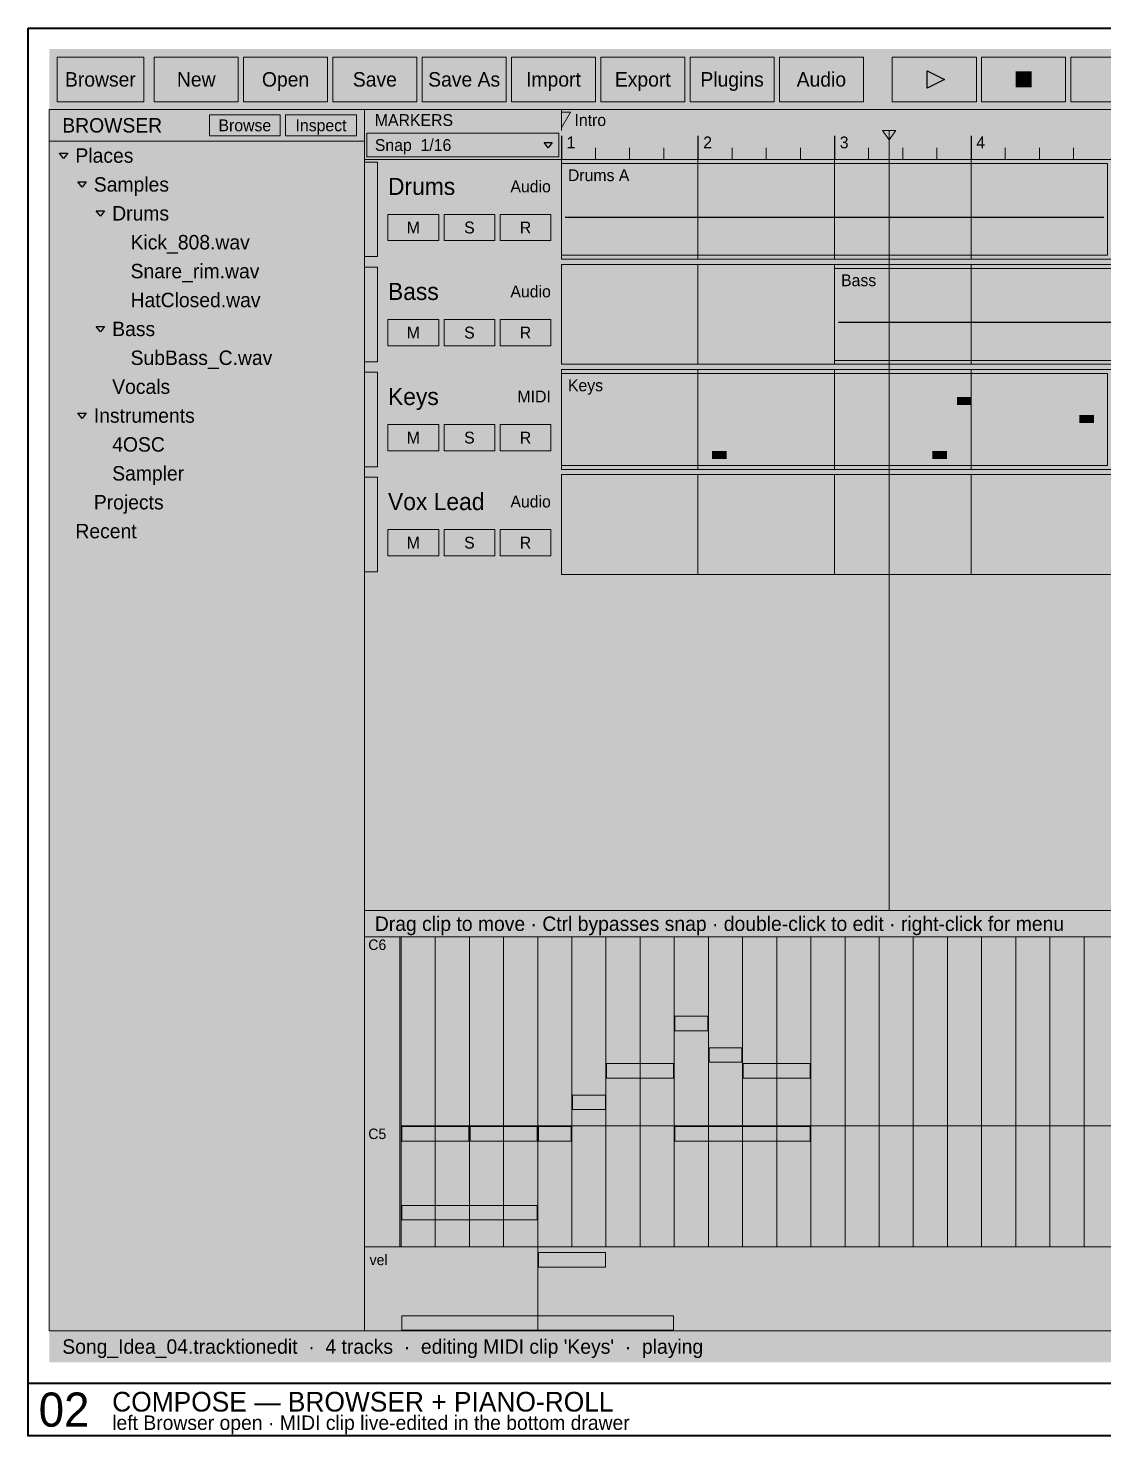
# Model space of a CAD drawing. Extents: x -16 to 1682, y -1056 to 16.
# Drawn here: x -16 to 803, y -1056 to 16 of the extents above; entities that cross this region are included whole.
import ezdxf
from ezdxf.enums import TextEntityAlignment as Align

# ---------------------------------------------------------------- set-up
doc = ezdxf.new("R2010")
doc.units = 0
for name, color, linetype, lineweight, true_color in [('FORGE-DIM', 7, 'Continuous', 9, 0x9aa2a8), ('FORGE-SHEET', 7, 'Continuous', 35, 0x9aa2a8), ('UI-ACCENT', 7, 'Continuous', 18, 0xe0902f), ('UI-CLIP', 7, 'Continuous', 13, 0x2d3135), ('UI-GHOST', 7, 'Continuous', 9, 0x555c62), ('UI-HAIRLINE', 7, 'Continuous', 9, 0x34383c)]:
    doc.layers.add(name, color=color, linetype=linetype, lineweight=lineweight, true_color=true_color)
for name, color, linetype, true_color in [('FORGE-TITLE', 7, 'Continuous', 0xd6d9dc), ('UI-MIDI-NOTE', 7, 'Continuous', 0xe0902f), ('UI-PANEL-BG', 7, 'Continuous', 0x232629), ('UI-RAISED', 7, 'Continuous', 0x2d3135), ('UI-SHELL-BG', 7, 'Continuous', 0x1a1c1e), ('UI-TEXT', 7, 'Continuous', 0xd6d9dc), ('UI-TEXT-SEC', 7, 'Continuous', 0x8a9095), ('UI-WAVEFORM', 7, 'Continuous', 0x707b84)]:
    doc.layers.add(name, color=color, linetype=linetype, true_color=true_color)

msp = doc.modelspace()

# ---------------------------------------------------------------- hatches: boundary and pattern name
at = {"layer": 'UI-ACCENT'}
h = msp.add_hatch(color=256, dxfattribs=at)
h.dxf.hatch_style = 1
h.paths.add_polyline_path([(6, -6), (72, -6), (72, -40), (6, -40)])
h = msp.add_hatch(color=256, dxfattribs=at)
h.dxf.hatch_style = 1
h.paths.add_polyline_path([(122, -50), (176, -50), (176, -66), (122, -66)])
at = {"layer": 'UI-CLIP', "true_color": 0x222528}
h = msp.add_hatch(color=7, dxfattribs=at)
h.dxf.hatch_style = 1
h.paths.add_polyline_path([(390, -84), (1600, -84), (1600, -160), (390, -160)])
at = {"layer": 'UI-CLIP', "true_color": 0xc86e3c}
h = msp.add_hatch(color=7, dxfattribs=at)
h.dxf.hatch_style = 1
h.paths.add_polyline_path([(240, -86), (250, -86), (250, -158), (240, -158)])
at = {"layer": 'UI-CLIP', "true_color": 0x79482c}
h = msp.add_hatch(color=7, dxfattribs=at)
h.dxf.hatch_style = 1
h.paths.add_polyline_path([(390, -87), (806, -87), (806, -157), (390, -157)])
at = {"layer": 'UI-CLIP', "true_color": 0x3a311d}
h = msp.add_hatch(color=7, dxfattribs=at)
h.dxf.hatch_style = 1
h.paths.add_polyline_path([(1, -114), (239, -114), (239, -136), (1, -136)])
at = {"layer": 'UI-CLIP', "true_color": 0x4e9aa6}
h = msp.add_hatch(color=7, dxfattribs=at)
h.dxf.hatch_style = 1
h.paths.add_polyline_path([(240, -166), (250, -166), (250, -238), (240, -238)])
at = {"layer": 'UI-CLIP', "true_color": 0x222528}
h = msp.add_hatch(color=7, dxfattribs=at)
h.dxf.hatch_style = 1
h.paths.add_polyline_path([(390, -164), (1600, -164), (1600, -240), (390, -240)])
at = {"layer": 'UI-CLIP', "true_color": 0x366067}
h = msp.add_hatch(color=7, dxfattribs=at)
h.dxf.hatch_style = 1
h.paths.add_polyline_path([(598, -167), (1222, -167), (1222, -237), (598, -237)])
at = {"layer": 'UI-CLIP', "true_color": 0x9a6fb0}
h = msp.add_hatch(color=7, dxfattribs=at)
h.dxf.hatch_style = 1
h.paths.add_polyline_path([(240, -246), (250, -246), (250, -318), (240, -318)])
at = {"layer": 'UI-CLIP', "true_color": 0x222528}
h = msp.add_hatch(color=7, dxfattribs=at)
h.dxf.hatch_style = 1
h.paths.add_polyline_path([(390, -244), (1600, -244), (1600, -320), (390, -320)])
at = {"layer": 'UI-CLIP', "true_color": 0x6d624c}
h = msp.add_hatch(color=7, dxfattribs=at)
h.dxf.hatch_style = 1
h.paths.add_polyline_path([(390, -247), (806, -247), (806, -317), (390, -317)])
at = {"layer": 'UI-CLIP', "true_color": 0x6fa855}
h = msp.add_hatch(color=7, dxfattribs=at)
h.dxf.hatch_style = 1
h.paths.add_polyline_path([(240, -326), (250, -326), (250, -398), (240, -398)])
at = {"layer": 'UI-CLIP', "true_color": 0x222528}
h = msp.add_hatch(color=7, dxfattribs=at)
h.dxf.hatch_style = 1
h.paths.add_polyline_path([(390, -324), (1600, -324), (1600, -400), (390, -400)])
at = {"layer": 'UI-MIDI-NOTE', "true_color": 0xeac68a}
h = msp.add_hatch(color=7, dxfattribs=at)
h.dxf.hatch_style = 1
h.paths.add_polyline_path([(411.6, -265), (430.3, -265), (430.3, -270.9), (411.6, -270.9)])
h = msp.add_hatch(color=7, dxfattribs=at)
h.dxf.hatch_style = 1
h.paths.add_polyline_path([(542.1, -265), (568.2, -265), (568.2, -270.9), (542.1, -270.9)])
h = msp.add_hatch(color=7, dxfattribs=at)
h.dxf.hatch_style = 1
h.paths.add_polyline_path([(579.4, -265), (605.5, -265), (605.5, -270.9), (579.4, -270.9)])
h = msp.add_hatch(color=7, dxfattribs=at)
h.dxf.hatch_style = 1
h.paths.add_polyline_path([(598, -265), (616.6, -265), (616.6, -270.9), (598, -270.9)])
h = msp.add_hatch(color=7, dxfattribs=at)
h.dxf.hatch_style = 1
h.paths.add_polyline_path([(691.2, -265), (702.4, -265), (702.4, -270.9), (691.2, -270.9)])
h = msp.add_hatch(color=7, dxfattribs=at)
h.dxf.hatch_style = 1
h.paths.add_polyline_path([(747.1, -265), (773.2, -265), (773.2, -270.9), (747.1, -270.9)])
h = msp.add_hatch(color=7, dxfattribs=at)
h.dxf.hatch_style = 1
h.paths.add_polyline_path([(393, -278.7), (411.6, -278.7), (411.6, -284.6), (393, -284.6)])
h = msp.add_hatch(color=7, dxfattribs=at)
h.dxf.hatch_style = 1
h.paths.add_polyline_path([(467.5, -271.9), (493.6, -271.9), (493.6, -277.7), (467.5, -277.7)])
h = msp.add_hatch(color=7, dxfattribs=at)
h.dxf.hatch_style = 1
h.paths.add_polyline_path([(486.2, -271.9), (504.8, -271.9), (504.8, -277.7), (486.2, -277.7)])
h = msp.add_hatch(color=7, dxfattribs=at)
h.dxf.hatch_style = 1
h.paths.add_polyline_path([(616.6, -271.9), (642.7, -271.9), (642.7, -277.7), (616.6, -277.7)])
h = msp.add_hatch(color=7, dxfattribs=at)
h.dxf.hatch_style = 1
h.paths.add_polyline_path([(635.3, -271.9), (653.9, -271.9), (653.9, -277.7), (635.3, -277.7)])
h = msp.add_hatch(color=7, dxfattribs=at)
h.dxf.hatch_style = 1
h.paths.add_polyline_path([(728.5, -278.7), (754.5, -278.7), (754.5, -284.6), (728.5, -284.6)])
h = msp.add_hatch(color=7, dxfattribs=at)
h.dxf.hatch_style = 1
h.paths.add_polyline_path([(784.4, -278.7), (795.5, -278.7), (795.5, -284.6), (784.4, -284.6)])
h = msp.add_hatch(color=7, dxfattribs=at)
h.dxf.hatch_style = 1
h.paths.add_polyline_path([(560.7, -285.6), (579.4, -285.6), (579.4, -291.4), (560.7, -291.4)])
h = msp.add_hatch(color=7, dxfattribs=at)
h.dxf.hatch_style = 1
h.paths.add_polyline_path([(430.3, -292.4), (448.9, -292.4), (448.9, -298.3), (430.3, -298.3)])
h = msp.add_hatch(color=7, dxfattribs=at)
h.dxf.hatch_style = 1
h.paths.add_polyline_path([(448.9, -299.3), (475, -299.3), (475, -305.1), (448.9, -305.1)])
h = msp.add_hatch(color=7, dxfattribs=at)
h.dxf.hatch_style = 1
h.paths.add_polyline_path([(523.5, -299.3), (542.1, -299.3), (542.1, -305.1), (523.5, -305.1)])
h = msp.add_hatch(color=7, dxfattribs=at)
h.dxf.hatch_style = 1
h.paths.add_polyline_path([(653.9, -299.3), (680, -299.3), (680, -305.1), (653.9, -305.1)])
h = msp.add_hatch(color=7, dxfattribs=at)
h.dxf.hatch_style = 1
h.paths.add_polyline_path([(709.8, -299.3), (735.9, -299.3), (735.9, -305.1), (709.8, -305.1)])
h = msp.add_hatch(color=7, dxfattribs=at)
h.dxf.hatch_style = 1
h.paths.add_polyline_path([(765.7, -299.3), (784.4, -299.3), (784.4, -305.1), (765.7, -305.1)])
h = msp.add_hatch(color=7, dxfattribs=at)
h.dxf.hatch_style = 1
h.paths.add_polyline_path([(504.8, -306.1), (516, -306.1), (516, -312), (504.8, -312)])
h = msp.add_hatch(color=7, dxfattribs=at)
h.dxf.hatch_style = 1
h.paths.add_polyline_path([(672.5, -306.1), (683.7, -306.1), (683.7, -312), (672.5, -312)])
at = {"layer": 'UI-MIDI-NOTE', "true_color": 0xc0823e}
h = msp.add_hatch(color=7, dxfattribs=at)
h.dxf.hatch_style = 1
h.paths.add_polyline_path([(476.5, -736.5), (501.5, -736.5), (501.5, -747.5), (476.5, -747.5)])
h = msp.add_hatch(color=7, dxfattribs=at)
h.dxf.hatch_style = 1
h.paths.add_polyline_path([(502.5, -760.5), (527.5, -760.5), (527.5, -771.5), (502.5, -771.5)])
at = {"layer": 'UI-MIDI-NOTE', "true_color": 0xe0902f}
h = msp.add_hatch(color=7, dxfattribs=at)
h.dxf.hatch_style = 1
h.paths.add_polyline_path([(424.5, -772.5), (475.5, -772.5), (475.5, -783.5), (424.5, -783.5)])
at = {"layer": 'UI-MIDI-NOTE', "true_color": 0xc0823e}
h = msp.add_hatch(color=7, dxfattribs=at)
h.dxf.hatch_style = 1
h.paths.add_polyline_path([(528.5, -772.5), (579.5, -772.5), (579.5, -783.5), (528.5, -783.5)])
h = msp.add_hatch(color=7, dxfattribs=at)
h.dxf.hatch_style = 1
h.paths.add_polyline_path([(398.5, -796.5), (423.5, -796.5), (423.5, -807.5), (398.5, -807.5)])
h = msp.add_hatch(color=7, dxfattribs=at)
h.dxf.hatch_style = 1
h.paths.add_polyline_path([(268.5, -820.5), (319.5, -820.5), (319.5, -831.5), (268.5, -831.5)])
h = msp.add_hatch(color=7, dxfattribs=at)
h.dxf.hatch_style = 1
h.paths.add_polyline_path([(320.5, -820.5), (371.5, -820.5), (371.5, -831.5), (320.5, -831.5)])
h = msp.add_hatch(color=7, dxfattribs=at)
h.dxf.hatch_style = 1
h.paths.add_polyline_path([(372.5, -820.5), (397.5, -820.5), (397.5, -831.5), (372.5, -831.5)])
h = msp.add_hatch(color=7, dxfattribs=at)
h.dxf.hatch_style = 1
h.paths.add_polyline_path([(476.5, -820.5), (579.5, -820.5), (579.5, -831.5), (476.5, -831.5)])
h = msp.add_hatch(color=7, dxfattribs=at)
h.dxf.hatch_style = 1
h.paths.add_polyline_path([(268.5, -880.5), (371.5, -880.5), (371.5, -891.5), (268.5, -891.5)])
h = msp.add_hatch(color=7, dxfattribs=at)
h.dxf.hatch_style = 1
h.paths.add_polyline_path([(372.5, -916.5), (423.5, -916.5), (423.5, -927.5), (372.5, -927.5)])
at = {"layer": 'UI-MIDI-NOTE', "true_color": 0xb67d3c}
h = msp.add_hatch(color=7, dxfattribs=at)
h.dxf.hatch_style = 1
h.paths.add_polyline_path([(265.5, -931), (270.5, -931), (270.5, -976), (265.5, -976)])
h = msp.add_hatch(color=7, dxfattribs=at)
h.dxf.hatch_style = 1
h.paths.add_polyline_path([(369.5, -926.9), (374.5, -926.9), (374.5, -976), (369.5, -976)])
at = {"layer": 'UI-MIDI-NOTE', "true_color": 0xe0902f}
h = msp.add_hatch(color=7, dxfattribs=at)
h.dxf.hatch_style = 1
h.paths.add_polyline_path([(421.5, -924), (426.5, -924), (426.5, -976), (421.5, -976)])
at = {"layer": 'UI-MIDI-NOTE', "true_color": 0xb67d3c}
h = msp.add_hatch(color=7, dxfattribs=at)
h.dxf.hatch_style = 1
h.paths.add_polyline_path([(265.5, -943.2), (270.5, -943.2), (270.5, -976), (265.5, -976)])
h = msp.add_hatch(color=7, dxfattribs=at)
h.dxf.hatch_style = 1
h.paths.add_polyline_path([(317.5, -936.7), (322.5, -936.7), (322.5, -976), (317.5, -976)])
h = msp.add_hatch(color=7, dxfattribs=at)
h.dxf.hatch_style = 1
h.paths.add_polyline_path([(369.5, -935.1), (374.5, -935.1), (374.5, -976), (369.5, -976)])
h = msp.add_hatch(color=7, dxfattribs=at)
h.dxf.hatch_style = 1
h.paths.add_polyline_path([(395.5, -939.1), (400.5, -939.1), (400.5, -976), (395.5, -976)])
h = msp.add_hatch(color=7, dxfattribs=at)
h.dxf.hatch_style = 1
h.paths.add_polyline_path([(473.5, -940), (478.5, -940), (478.5, -976), (473.5, -976)])
h = msp.add_hatch(color=7, dxfattribs=at)
h.dxf.hatch_style = 1
h.paths.add_polyline_path([(525.5, -935.1), (530.5, -935.1), (530.5, -976), (525.5, -976)])
h = msp.add_hatch(color=7, dxfattribs=at)
h.dxf.hatch_style = 1
h.paths.add_polyline_path([(265.5, -947.3), (270.5, -947.3), (270.5, -976), (265.5, -976)])
h = msp.add_hatch(color=7, dxfattribs=at)
h.dxf.hatch_style = 1
h.paths.add_polyline_path([(473.5, -949.8), (478.5, -949.8), (478.5, -976), (473.5, -976)])
h = msp.add_hatch(color=7, dxfattribs=at)
h.dxf.hatch_style = 1
h.paths.add_polyline_path([(499.5, -946.5), (504.5, -946.5), (504.5, -976), (499.5, -976)])
at = {"layer": 'UI-MIDI-NOTE', "true_color": 0xc0823e}
h = msp.add_hatch(color=7, dxfattribs=at)
h.dxf.hatch_style = 1
h.paths.add_polyline_path([(268.5, -964.5), (475.5, -964.5), (475.5, -975.5), (268.5, -975.5)])
at = {"layer": 'UI-PANEL-BG'}
h = msp.add_hatch(color=256, dxfattribs=at)
h.dxf.hatch_style = 1
h.paths.add_polyline_path([(0, 0), (1600, 0), (1600, -46), (0, -46)])
h = msp.add_hatch(color=256, dxfattribs=at)
h.dxf.hatch_style = 1
h.paths.add_polyline_path([(0, -46), (240, -46), (240, -976), (0, -976)])
h = msp.add_hatch(color=256, dxfattribs=at)
h.dxf.hatch_style = 1
h.paths.add_polyline_path([(240, -46), (1600, -46), (1600, -62), (240, -62)])
h = msp.add_hatch(color=256, dxfattribs=at)
h.dxf.hatch_style = 1
h.paths.add_polyline_path([(240, -62), (1600, -62), (1600, -84), (240, -84)])
h = msp.add_hatch(color=256, dxfattribs=at)
h.dxf.hatch_style = 1
h.paths.add_polyline_path([(240, -84), (390, -84), (390, -160), (240, -160)])
h = msp.add_hatch(color=256, dxfattribs=at)
h.dxf.hatch_style = 1
h.paths.add_polyline_path([(240, -164), (390, -164), (390, -240), (240, -240)])
h = msp.add_hatch(color=256, dxfattribs=at)
h.dxf.hatch_style = 1
h.paths.add_polyline_path([(240, -244), (390, -244), (390, -320), (240, -320)])
h = msp.add_hatch(color=256, dxfattribs=at)
h.dxf.hatch_style = 1
h.paths.add_polyline_path([(240, -324), (390, -324), (390, -400), (240, -400)])
h = msp.add_hatch(color=256, dxfattribs=at)
h.dxf.hatch_style = 1
h.paths.add_polyline_path([(240, -656), (1600, -656), (1600, -676), (240, -676)])
h = msp.add_hatch(color=256, dxfattribs=at)
h.dxf.hatch_style = 1
h.paths.add_polyline_path([(240, -676), (1600, -676), (1600, -976), (240, -976)])
h = msp.add_hatch(color=256, dxfattribs=at)
h.dxf.hatch_style = 1
h.paths.add_polyline_path([(240, -912), (1600, -912), (1600, -976), (240, -976)])
h = msp.add_hatch(color=256, dxfattribs=at)
h.dxf.hatch_style = 1
h.paths.add_polyline_path([(0, -976), (1600, -976), (1600, -1000), (0, -1000)])
at = {"layer": 'UI-RAISED'}
h = msp.add_hatch(color=256, dxfattribs=at)
h.dxf.hatch_style = 1
h.paths.add_polyline_path([(80, -6), (144, -6), (144, -40), (80, -40)])
h = msp.add_hatch(color=256, dxfattribs=at)
h.dxf.hatch_style = 1
h.paths.add_polyline_path([(148, -6), (212, -6), (212, -40), (148, -40)])
h = msp.add_hatch(color=256, dxfattribs=at)
h.dxf.hatch_style = 1
h.paths.add_polyline_path([(216, -6), (280, -6), (280, -40), (216, -40)])
h = msp.add_hatch(color=256, dxfattribs=at)
h.dxf.hatch_style = 1
h.paths.add_polyline_path([(284, -6), (348, -6), (348, -40), (284, -40)])
h = msp.add_hatch(color=256, dxfattribs=at)
h.dxf.hatch_style = 1
h.paths.add_polyline_path([(352, -6), (416, -6), (416, -40), (352, -40)])
h = msp.add_hatch(color=256, dxfattribs=at)
h.dxf.hatch_style = 1
h.paths.add_polyline_path([(420, -6), (484, -6), (484, -40), (420, -40)])
h = msp.add_hatch(color=256, dxfattribs=at)
h.dxf.hatch_style = 1
h.paths.add_polyline_path([(488, -6), (552, -6), (552, -40), (488, -40)])
h = msp.add_hatch(color=256, dxfattribs=at)
h.dxf.hatch_style = 1
h.paths.add_polyline_path([(556, -6), (620, -6), (620, -40), (556, -40)])
h = msp.add_hatch(color=256, dxfattribs=at)
h.dxf.hatch_style = 1
h.paths.add_polyline_path([(642, -6), (706, -6), (706, -40), (642, -40)])
h = msp.add_hatch(color=256, dxfattribs=at)
h.dxf.hatch_style = 1
h.paths.add_polyline_path([(710, -6), (774, -6), (774, -40), (710, -40)])
h = msp.add_hatch(color=256, dxfattribs=at)
h.dxf.hatch_style = 1
h.paths.add_polyline_path([(778, -6), (842, -6), (842, -40), (778, -40)])
h = msp.add_hatch(color=256, dxfattribs=at)
h.dxf.hatch_style = 1
h.paths.add_polyline_path([(180, -50), (234, -50), (234, -66), (180, -66)])
h = msp.add_hatch(color=256, dxfattribs=at)
h.dxf.hatch_style = 1
h.paths.add_polyline_path([(242, -64), (388, -64), (388, -82), (242, -82)])
h = msp.add_hatch(color=256, dxfattribs=at)
h.dxf.hatch_style = 1
h.paths.add_polyline_path([(258, -125.8), (296.7, -125.8), (296.7, -145.8), (258, -145.8)])
h = msp.add_hatch(color=256, dxfattribs=at)
h.dxf.hatch_style = 1
h.paths.add_polyline_path([(300.7, -125.8), (339.3, -125.8), (339.3, -145.8), (300.7, -145.8)])
h = msp.add_hatch(color=256, dxfattribs=at)
h.dxf.hatch_style = 1
h.paths.add_polyline_path([(343.3, -125.8), (382, -125.8), (382, -145.8), (343.3, -145.8)])
h = msp.add_hatch(color=256, dxfattribs=at)
h.dxf.hatch_style = 1
h.paths.add_polyline_path([(258, -205.8), (296.7, -205.8), (296.7, -225.8), (258, -225.8)])
h = msp.add_hatch(color=256, dxfattribs=at)
h.dxf.hatch_style = 1
h.paths.add_polyline_path([(300.7, -205.8), (339.3, -205.8), (339.3, -225.8), (300.7, -225.8)])
h = msp.add_hatch(color=256, dxfattribs=at)
h.dxf.hatch_style = 1
h.paths.add_polyline_path([(343.3, -205.8), (382, -205.8), (382, -225.8), (343.3, -225.8)])
h = msp.add_hatch(color=256, dxfattribs=at)
h.dxf.hatch_style = 1
h.paths.add_polyline_path([(258, -285.8), (296.7, -285.8), (296.7, -305.8), (258, -305.8)])
h = msp.add_hatch(color=256, dxfattribs=at)
h.dxf.hatch_style = 1
h.paths.add_polyline_path([(300.7, -285.8), (339.3, -285.8), (339.3, -305.8), (300.7, -305.8)])
h = msp.add_hatch(color=256, dxfattribs=at)
h.dxf.hatch_style = 1
h.paths.add_polyline_path([(343.3, -285.8), (382, -285.8), (382, -305.8), (343.3, -305.8)])
h = msp.add_hatch(color=256, dxfattribs=at)
h.dxf.hatch_style = 1
h.paths.add_polyline_path([(258, -365.8), (296.7, -365.8), (296.7, -385.8), (258, -385.8)])
h = msp.add_hatch(color=256, dxfattribs=at)
h.dxf.hatch_style = 1
h.paths.add_polyline_path([(300.7, -365.8), (339.3, -365.8), (339.3, -385.8), (300.7, -385.8)])
h = msp.add_hatch(color=256, dxfattribs=at)
h.dxf.hatch_style = 1
h.paths.add_polyline_path([(343.3, -365.8), (382, -365.8), (382, -385.8), (343.3, -385.8)])
h = msp.add_hatch(color=256, dxfattribs=at)
h.dxf.hatch_style = 1
h.paths.add_polyline_path([(268, -700), (1600, -700), (1600, -712), (268, -712)])
h = msp.add_hatch(color=256, dxfattribs=at)
h.dxf.hatch_style = 1
h.paths.add_polyline_path([(268, -724), (1600, -724), (1600, -736), (268, -736)])
h = msp.add_hatch(color=256, dxfattribs=at)
h.dxf.hatch_style = 1
h.paths.add_polyline_path([(268, -748), (1600, -748), (1600, -760), (268, -760)])
h = msp.add_hatch(color=256, dxfattribs=at)
h.dxf.hatch_style = 1
h.paths.add_polyline_path([(268, -784), (1600, -784), (1600, -796), (268, -796)])
h = msp.add_hatch(color=256, dxfattribs=at)
h.dxf.hatch_style = 1
h.paths.add_polyline_path([(268, -808), (1600, -808), (1600, -820), (268, -820)])
h = msp.add_hatch(color=256, dxfattribs=at)
h.dxf.hatch_style = 1
h.paths.add_polyline_path([(268, -844), (1600, -844), (1600, -856), (268, -856)])
h = msp.add_hatch(color=256, dxfattribs=at)
h.dxf.hatch_style = 1
h.paths.add_polyline_path([(268, -868), (1600, -868), (1600, -880), (268, -880)])
h = msp.add_hatch(color=256, dxfattribs=at)
h.dxf.hatch_style = 1
h.paths.add_polyline_path([(268, -892), (1600, -892), (1600, -904), (268, -904)])
at = {"layer": 'UI-SHELL-BG'}
h = msp.add_hatch(color=256, dxfattribs=at)
h.dxf.hatch_style = 1
h.paths.add_polyline_path([(240, -46), (1600, -46), (1600, -676), (240, -676)])
h = msp.add_hatch(color=256, dxfattribs=at)
h.dxf.hatch_style = 1
h.paths.add_polyline_path([(240, -676), (268, -676), (268, -912), (240, -912)])
at = {"layer": 'UI-TEXT'}
h = msp.add_hatch(color=256, dxfattribs=at)
h.dxf.hatch_style = 1
h.paths.add_polyline_path([(736, -16.9), (748.1, -16.9), (748.1, -29.1), (736, -29.1)])
at = {"layer": 'UI-WAVEFORM'}
h = msp.add_hatch(color=256, dxfattribs=at)
h.dxf.hatch_style = 1
h.paths.add_polyline_path([(393, -119.7), (396, -115.3), (399, -112.1), (402, -111.8), (405.1, -111.6), (408.1, -111.4), (411.1, -112.4), (414.1, -112.1), (417.1, -111.8), (420.1, -111.4), (423.1, -113), (426.2, -113.4), (429.2, -114.2), (432.2, -113.2), (435.2, -113.2), (438.2, -114.6), (441.2, -113.8), (444.2, -113.6), (447.3, -114.3), (450.3, -115), (453.3, -116.2), (456.3, -117.2), (459.3, -117.3), (462.3, -118.1), (465.4, -118.6), (468.4, -119), (471.4, -119.6), (474.4, -119.9), (477.4, -120.3), (480.4, -120.7), (483.4, -121.2), (486.5, -121.7), (489.5, -121.6), (492.5, -121.3), (495.5, -120.9), (498.5, -120.5), (501.5, -119.6), (504.5, -118.8), (507.6, -118.2), (510.6, -117.8), (513.6, -117.8), (516.6, -117.6), (519.6, -117.3), (522.6, -117.3), (525.6, -115.9), (528.7, -115.6), (531.7, -114.4), (534.7, -114.5), (537.7, -113.2), (540.7, -112.5), (543.7, -114), (546.8, -114.1), (549.8, -112.3), (552.8, -112.4), (555.8, -111), (558.8, -111.7), (561.8, -112.8), (564.8, -111.8), (567.9, -110.9), (570.9, -111.7), (573.9, -112.6), (576.9, -112.4), (579.9, -110.5), (582.9, -110.2), (585.9, -111.8), (589, -112.3), (592, -112.9), (595, -113.4), (598, -111.8), (601, -112.7), (604, -112.3), (607, -112.5), (610.1, -113.3), (613.1, -112.6), (616.1, -113.8), (619.1, -113.4), (622.1, -114.5), (625.1, -114.6), (628.1, -115.2), (631.2, -115.6), (634.2, -114.8), (637.2, -115), (640.2, -116.1), (643.2, -116.1), (646.2, -117.1), (649.2, -117.7), (652.3, -117.8), (655.3, -118.4), (658.3, -119.3), (661.3, -119.5), (664.3, -120.2), (667.3, -120.8), (670.4, -121.3), (673.4, -121.7), (676.4, -121.6), (679.4, -121.4), (682.4, -121.1), (685.4, -120.4), (688.4, -120), (691.5, -119.3), (694.5, -118.9), (697.5, -118.3), (700.5, -117.2), (703.5, -117), (706.5, -116.5), (709.5, -115.5), (712.6, -116), (715.6, -116.1), (718.6, -114.5), (721.6, -113.6), (724.6, -114.2), (727.6, -114.5), (730.6, -113.2), (733.7, -111.9), (736.7, -113), (739.7, -111.5), (742.7, -110.8), (745.7, -111), (748.7, -111.5), (751.8, -112.6), (754.8, -113.2), (757.8, -111), (760.8, -111.8), (763.8, -111), (766.8, -111.8), (769.8, -110.6), (772.9, -110.7), (775.9, -111.6), (778.9, -112.4), (781.9, -111.4), (784.9, -112.7), (787.9, -113.1), (790.9, -112.5), (794, -111.6), (797, -111.9), (800, -113), (803, -112.2), (803, -143.8), (800, -143), (797, -144.1), (794, -144.4), (790.9, -143.5), (787.9, -142.9), (784.9, -143.3), (781.9, -144.6), (778.9, -143.6), (775.9, -144.4), (772.9, -145.3), (769.8, -145.4), (766.8, -144.2), (763.8, -145), (760.8, -144.2), (757.8, -145), (754.8, -142.8), (751.8, -143.4), (748.7, -144.5), (745.7, -145), (742.7, -145.2), (739.7, -144.5), (736.7, -143), (733.7, -144.1), (730.6, -142.8), (727.6, -141.5), (724.6, -141.8), (721.6, -142.4), (718.6, -141.5), (715.6, -139.9), (712.6, -140), (709.5, -140.5), (706.5, -139.5), (703.5, -139), (700.5, -138.8), (697.5, -137.7), (694.5, -137.1), (691.5, -136.7), (688.4, -136), (685.4, -135.6), (682.4, -134.9), (679.4, -134.6), (676.4, -134.4), (673.4, -134.3), (670.4, -134.7), (667.3, -135.2), (664.3, -135.8), (661.3, -136.5), (658.3, -136.7), (655.3, -137.6), (652.3, -138.2), (649.2, -138.3), (646.2, -138.9), (643.2, -139.9), (640.2, -139.9), (637.2, -141), (634.2, -141.2), (631.2, -140.4), (628.1, -140.8), (625.1, -141.4), (622.1, -141.5), (619.1, -142.6), (616.1, -142.2), (613.1, -143.4), (610.1, -142.7), (607, -143.5), (604, -143.7), (601, -143.3), (598, -144.2), (595, -142.6), (592, -143.1), (589, -143.7), (585.9, -144.2), (582.9, -145.8), (579.9, -145.5), (576.9, -143.6), (573.9, -143.4), (570.9, -144.3), (567.9, -145.1), (564.8, -144.2), (561.8, -143.2), (558.8, -144.3), (555.8, -145), (552.8, -143.6), (549.8, -143.7), (546.8, -141.9), (543.7, -142), (540.7, -143.5), (537.7, -142.8), (534.7, -141.5), (531.7, -141.6), (528.7, -140.4), (525.6, -140.1), (522.6, -138.7), (519.6, -138.7), (516.6, -138.4), (513.6, -138.2), (510.6, -138.2), (507.6, -137.8), (504.5, -137.2), (501.5, -136.4), (498.5, -135.5), (495.5, -135.1), (492.5, -134.7), (489.5, -134.4), (486.5, -134.3), (483.4, -134.8), (480.4, -135.3), (477.4, -135.7), (474.4, -136.1), (471.4, -136.4), (468.4, -137), (465.4, -137.4), (462.3, -137.9), (459.3, -138.7), (456.3, -138.8), (453.3, -139.8), (450.3, -141), (447.3, -141.7), (444.2, -142.4), (441.2, -142.2), (438.2, -141.4), (435.2, -142.8), (432.2, -142.8), (429.2, -141.8), (426.2, -142.6), (423.1, -143), (420.1, -144.6), (417.1, -144.2), (414.1, -143.9), (411.1, -143.6), (408.1, -144.6), (405.1, -144.4), (402, -144.2), (399, -143.9), (396, -140.7), (393, -136.3)])
h = msp.add_hatch(color=256, dxfattribs=at)
h.dxf.hatch_style = 1
h.paths.add_polyline_path([(601, -199.5), (604, -195.1), (607, -192.3), (610, -193), (613, -193.7), (616, -192.2), (619, -192.8), (622, -193.1), (625, -192.3), (628, -193.4), (631, -192.5), (634, -193), (637, -194.3), (640, -193.3), (643, -193.7), (646, -194.9), (649, -194.2), (652, -194.2), (655, -194.4), (658, -194.8), (661, -194.6), (664, -196.2), (667, -195.7), (670, -196.1), (673, -197), (676, -197.2), (679, -197.7), (682, -197.8), (685, -198.1), (688, -198.5), (691, -199.2), (694, -199.5), (697, -199.9), (700, -200), (703, -200.2), (706, -200.6), (709, -201.1), (712, -201.5), (715, -201.9), (718, -201.9), (721, -201.6), (724, -201.5), (727, -200.9), (730, -200.9), (733, -200.3), (736, -200.1), (739, -199.6), (742, -199.4), (745, -199.2), (748, -198.8), (751, -198), (754, -198), (757, -197.8), (760, -197), (763, -197.2), (766, -197), (769, -196.4), (772, -196), (775, -196.3), (778, -195.2), (781, -195), (784, -195.6), (787, -195.3), (790, -195.6), (793, -195), (796, -195.1), (799, -194.8), (802, -193.8), (805, -192.9), (808, -193.3), (811, -193), (814, -192.7), (817, -192.2), (820, -191.1), (823, -192.2), (826, -191.3), (829, -191.4), (832, -190.4), (835, -190.5), (838, -192.3), (841, -193), (844, -191.3), (847, -191.9), (850, -191.2), (853, -192.3), (856, -191.6), (859, -191.7), (862, -191.6), (865, -192.8), (868, -191), (871, -190.2), (874, -190.2), (877, -190.5), (880, -191.8), (883, -192.6), (886, -191.3), (889, -192.1), (892, -192.4), (895, -191.4), (898, -192.3), (901, -191.3), (904, -192.8), (907, -192.1), (910, -193.1), (913, -194.1), (916, -193.9), (919, -193.2), (922, -194.5), (925, -194.3), (928, -193.8), (931, -195.2), (934, -195.2), (937, -195.7), (940, -195.8), (943, -195.4), (946, -196), (949, -196.6), (952, -197.2), (955, -196.9), (958, -197.7), (961, -197.7), (964, -197.6), (967, -198), (970, -198.2), (973, -199.1), (976, -199.4), (979, -199.7), (982, -200.3), (985, -200.6), (988, -201), (991, -201.4), (994, -201.7), (997, -201.9), (1000, -201.8), (1003, -201.6), (1006, -201.3), (1009, -200.9), (1012, -200.8), (1015, -200.1), (1018, -199.5), (1021, -199.3), (1024, -199), (1027, -198.4), (1030, -198.2), (1033, -198.3), (1036, -197.4), (1039, -197.6), (1042, -197.1), (1045, -196.7), (1048, -196.1), (1051, -196.2), (1054, -195.6), (1057, -196), (1060, -195.1), (1063, -195.6), (1066, -195.3), (1069, -194.7), (1072, -193.9), (1075, -192.9), (1078, -192.2), (1081, -192.8), (1084, -193.9), (1087, -193.2), (1090, -192.7), (1093, -192), (1096, -193.3), (1099, -192), (1102, -192.9), (1105, -191.6), (1108, -190.4), (1111, -190.9), (1114, -191.4), (1117, -191), (1120, -192.2), (1123, -191.3), (1126, -190.3), (1129, -189.6), (1132, -189.9), (1135, -189.9), (1138, -189.3), (1141, -190.6), (1144, -191.4), (1147, -190), (1150, -191.9), (1153, -192), (1156, -191.1), (1159, -190.2), (1162, -190.1), (1165, -191.8), (1168, -191.1), (1171, -192.3), (1174, -192.1), (1177, -192), (1180, -191.1), (1183, -192.5), (1186, -193.1), (1189, -193.5), (1192, -193.9), (1195, -194.4), (1198, -194.3), (1201, -194.6), (1204, -194.9), (1207, -194), (1210, -195.1), (1213, -195.1), (1216, -196), (1219, -196.6), (1219, -219.4), (1216, -220), (1213, -220.9), (1210, -220.9), (1207, -222), (1204, -221.1), (1201, -221.4), (1198, -221.7), (1195, -221.6), (1192, -222.1), (1189, -222.5), (1186, -222.9), (1183, -223.5), (1180, -224.9), (1177, -224), (1174, -223.9), (1171, -223.7), (1168, -224.9), (1165, -224.2), (1162, -225.9), (1159, -225.8), (1156, -224.9), (1153, -224), (1150, -224.1), (1147, -226), (1144, -224.6), (1141, -225.4), (1138, -226.7), (1135, -226.1), (1132, -226.1), (1129, -226.4), (1126, -225.7), (1123, -224.7), (1120, -223.8), (1117, -225), (1114, -224.6), (1111, -225.1), (1108, -225.6), (1105, -224.4), (1102, -223.1), (1099, -224), (1096, -222.7), (1093, -224), (1090, -223.3), (1087, -222.8), (1084, -222.1), (1081, -223.2), (1078, -223.8), (1075, -223.1), (1072, -222.1), (1069, -221.3), (1066, -220.7), (1063, -220.4), (1060, -220.9), (1057, -220), (1054, -220.4), (1051, -219.8), (1048, -219.9), (1045, -219.3), (1042, -218.9), (1039, -218.4), (1036, -218.6), (1033, -217.7), (1030, -217.8), (1027, -217.6), (1024, -217), (1021, -216.7), (1018, -216.5), (1015, -215.9), (1012, -215.2), (1009, -215.1), (1006, -214.7), (1003, -214.4), (1000, -214.2), (997, -214.1), (994, -214.3), (991, -214.6), (988, -215), (985, -215.4), (982, -215.7), (979, -216.3), (976, -216.6), (973, -216.9), (970, -217.8), (967, -218), (964, -218.4), (961, -218.3), (958, -218.3), (955, -219.1), (952, -218.8), (949, -219.4), (946, -220), (943, -220.6), (940, -220.2), (937, -220.3), (934, -220.8), (931, -220.8), (928, -222.2), (925, -221.7), (922, -221.5), (919, -222.8), (916, -222.1), (913, -221.9), (910, -222.9), (907, -223.9), (904, -223.2), (901, -224.7), (898, -223.7), (895, -224.6), (892, -223.6), (889, -223.9), (886, -224.7), (883, -223.4), (880, -224.2), (877, -225.5), (874, -225.8), (871, -225.8), (868, -225), (865, -223.2), (862, -224.4), (859, -224.3), (856, -224.4), (853, -223.7), (850, -224.8), (847, -224.1), (844, -224.7), (841, -223), (838, -223.7), (835, -225.5), (832, -225.6), (829, -224.6), (826, -224.7), (823, -223.8), (820, -224.9), (817, -223.8), (814, -223.3), (811, -223), (808, -222.7), (805, -223.1), (802, -222.2), (799, -221.2), (796, -220.9), (793, -221), (790, -220.4), (787, -220.7), (784, -220.4), (781, -221), (778, -220.8), (775, -219.7), (772, -220), (769, -219.6), (766, -219), (763, -218.8), (760, -219), (757, -218.2), (754, -218), (751, -218), (748, -217.2), (745, -216.8), (742, -216.6), (739, -216.4), (736, -215.9), (733, -215.7), (730, -215.1), (727, -215.1), (724, -214.5), (721, -214.4), (718, -214.1), (715, -214.1), (712, -214.5), (709, -214.9), (706, -215.4), (703, -215.8), (700, -216), (697, -216.1), (694, -216.5), (691, -216.8), (688, -217.5), (685, -217.9), (682, -218.2), (679, -218.3), (676, -218.8), (673, -219), (670, -219.9), (667, -220.3), (664, -219.8), (661, -221.4), (658, -221.2), (655, -221.6), (652, -221.8), (649, -221.8), (646, -221.1), (643, -222.3), (640, -222.7), (637, -221.7), (634, -223), (631, -223.5), (628, -222.6), (625, -223.7), (622, -222.9), (619, -223.2), (616, -223.8), (613, -222.3), (610, -223), (607, -223.7), (604, -220.9), (601, -216.5)])

# ---------------------------------------------------------------- linework, layer by layer
at = {"layer": 'FORGE-SHEET'}
msp.add_line((-16, -1016), (1616, -1016), dxfattribs=at)
msp.add_lwpolyline([(-16, 16), (1616, 16), (1616, -1056), (-16, -1056)], close=True, dxfattribs=at)
at = {"layer": 'UI-ACCENT'}
for p, q in [((639.6, -62), (639.6, -656)), ((372, -676), (372, -976))]:
    msp.add_line(p, q, dxfattribs=at)
for points in [[(390, -48), (397, -48), (390, -60)], [(634.6, -62), (644.6, -62), (639.6, -69)]]:
    msp.add_lwpolyline(points, close=True, dxfattribs=at)
at = {"layer": 'UI-GHOST'}
for p, q in [((390, -84), (390, -160)), ((494, -84), (494, -160)), ((598, -84), (598, -160)), ((702, -84), (702, -160)), ((390, -164), (390, -240)), ((494, -164), (494, -240)), ((598, -164), (598, -240)), ((702, -164), (702, -240)), ((390, -244), (390, -320)), ((494, -244), (494, -320)), ((598, -244), (598, -320)), ((702, -244), (702, -320)), ((390, -324), (390, -400)), ((494, -324), (494, -400)), ((598, -324), (598, -400)), ((702, -324), (702, -400)), ((294, -676), (294, -912)), ((320, -676), (320, -912)), ((346, -676), (346, -912)), ((398, -676), (398, -912)), ((424, -676), (424, -912)), ((450, -676), (450, -912)), ((502, -676), (502, -912)), ((528, -676), (528, -912)), ((554, -676), (554, -912)), ((606, -676), (606, -912)), ((632, -676), (632, -912)), ((658, -676), (658, -912)), ((710, -676), (710, -912)), ((736, -676), (736, -912)), ((762, -676), (762, -912))]:
    msp.add_line(p, q, dxfattribs=at)
at = {"layer": 'UI-HAIRLINE'}
for p, q in [((0, -46), (1600, -46)), ((390, -46), (390, -62)), ((0, -70), (240, -70)), ((240, -84), (1600, -84)), ((416, -75.2), (416, -84)), ((442, -75.2), (442, -84)), ((468, -75.2), (468, -84)), ((520, -75.2), (520, -84)), ((546, -75.2), (546, -84)), ((572, -75.2), (572, -84)), ((624, -75.2), (624, -84)), ((650, -75.2), (650, -84)), ((676, -75.2), (676, -84)), ((728, -75.2), (728, -84)), ((754, -75.2), (754, -84)), ((780, -75.2), (780, -84)), ((240, -656), (1600, -656)), ((240, -676), (1600, -676)), ((267, -676), (267, -912)), ((268, -676), (1600, -676)), ((268, -676), (268, -912)), ((372, -676), (372, -912)), ((476, -676), (476, -912)), ((580, -676), (580, -912)), ((684, -676), (684, -912)), ((788, -676), (788, -912)), ((268, -820), (1600, -820)), ((240, -912), (1600, -912)), ((0, -976), (1600, -976))]:
    msp.add_line(p, q, dxfattribs=at)
for points in [[(6, -6), (72, -6), (72, -40), (6, -40)], [(80, -6), (144, -6), (144, -40), (80, -40)], [(148, -6), (212, -6), (212, -40), (148, -40)], [(216, -6), (280, -6), (280, -40), (216, -40)], [(284, -6), (348, -6), (348, -40), (284, -40)], [(352, -6), (416, -6), (416, -40), (352, -40)], [(420, -6), (484, -6), (484, -40), (420, -40)], [(488, -6), (552, -6), (552, -40), (488, -40)], [(556, -6), (620, -6), (620, -40), (556, -40)], [(642, -6), (706, -6), (706, -40), (642, -40)], [(710, -6), (774, -6), (774, -40), (710, -40)], [(778, -6), (842, -6), (842, -40), (778, -40)], [(0, -46), (240, -46), (240, -976), (0, -976)], [(122, -50), (176, -50), (176, -66), (122, -66)], [(180, -50), (234, -50), (234, -66), (180, -66)], [(242, -64), (388, -64), (388, -82), (242, -82)], [(240, -86), (250, -86), (250, -158), (240, -158)], [(258, -125.8), (296.7, -125.8), (296.7, -145.8), (258, -145.8)], [(300.7, -125.8), (339.3, -125.8), (339.3, -145.8), (300.7, -145.8)], [(343.3, -125.8), (382, -125.8), (382, -145.8), (343.3, -145.8)], [(240, -166), (250, -166), (250, -238), (240, -238)], [(258, -205.8), (296.7, -205.8), (296.7, -225.8), (258, -225.8)], [(300.7, -205.8), (339.3, -205.8), (339.3, -225.8), (300.7, -225.8)], [(343.3, -205.8), (382, -205.8), (382, -225.8), (343.3, -225.8)], [(240, -246), (250, -246), (250, -318), (240, -318)], [(258, -285.8), (296.7, -285.8), (296.7, -305.8), (258, -305.8)], [(300.7, -285.8), (339.3, -285.8), (339.3, -305.8), (300.7, -305.8)], [(343.3, -285.8), (382, -285.8), (382, -305.8), (343.3, -305.8)], [(240, -326), (250, -326), (250, -398), (240, -398)], [(258, -365.8), (296.7, -365.8), (296.7, -385.8), (258, -385.8)], [(300.7, -365.8), (339.3, -365.8), (339.3, -385.8), (300.7, -385.8)], [(343.3, -365.8), (382, -365.8), (382, -385.8), (343.3, -385.8)]]:
    msp.add_lwpolyline(points, close=True, dxfattribs=at)
at = {"layer": 'UI-HAIRLINE', "true_color": 0x141618}
for points in [[(390, -84), (1600, -84), (1600, -160), (390, -160)], [(390, -164), (1600, -164), (1600, -240), (390, -240)], [(390, -244), (1600, -244), (1600, -320), (390, -320)], [(390, -324), (1600, -324), (1600, -400), (390, -400)]]:
    msp.add_lwpolyline(points, close=True, dxfattribs=at)
at = {"layer": 'UI-HAIRLINE', "true_color": 0x101010}
for points in [[(390, -87), (806, -87), (806, -157), (390, -157)], [(598, -167), (1222, -167), (1222, -237), (598, -237)], [(390, -247), (806, -247), (806, -317), (390, -317)]]:
    msp.add_lwpolyline(points, close=True, dxfattribs=at)
at = {"layer": 'UI-HAIRLINE', "true_color": 0x201404}
for points in [[(476.5, -736.5), (501.5, -736.5), (501.5, -747.5), (476.5, -747.5)], [(502.5, -760.5), (527.5, -760.5), (527.5, -771.5), (502.5, -771.5)], [(528.5, -772.5), (579.5, -772.5), (579.5, -783.5), (528.5, -783.5)], [(398.5, -796.5), (423.5, -796.5), (423.5, -807.5), (398.5, -807.5)], [(268.5, -820.5), (319.5, -820.5), (319.5, -831.5), (268.5, -831.5)], [(320.5, -820.5), (371.5, -820.5), (371.5, -831.5), (320.5, -831.5)], [(372.5, -820.5), (397.5, -820.5), (397.5, -831.5), (372.5, -831.5)], [(476.5, -820.5), (579.5, -820.5), (579.5, -831.5), (476.5, -831.5)], [(268.5, -880.5), (371.5, -880.5), (371.5, -891.5), (268.5, -891.5)], [(372.5, -916.5), (423.5, -916.5), (423.5, -927.5), (372.5, -927.5)], [(268.5, -964.5), (475.5, -964.5), (475.5, -975.5), (268.5, -975.5)]]:
    msp.add_lwpolyline(points, close=True, dxfattribs=at)
at = {"layer": 'UI-HAIRLINE', "true_color": 0xd6d9dc}
msp.add_lwpolyline([(424.5, -772.5), (475.5, -772.5), (475.5, -783.5), (424.5, -783.5)], close=True, dxfattribs=at)
at = {"layer": 'UI-TEXT'}
msp.add_lwpolyline([(668.5, -16.4), (681.7, -23), (668.5, -29.6)], close=True, dxfattribs=at)
at = {"layer": 'UI-TEXT-SEC'}
for p, q in [((390, -66), (390, -84)), ((494, -66), (494, -84)), ((598, -66), (598, -84)), ((702, -66), (702, -84))]:
    msp.add_line(p, q, dxfattribs=at)
for points in [[(377, -71.2), (383, -71.2), (380, -75.1)], [(7.8, -79.1), (14.2, -79.1), (11, -83.2)], [(21.8, -101.1), (28.2, -101.1), (25, -105.2)], [(35.8, -123.1), (42.2, -123.1), (39, -127.2)], [(35.8, -211.1), (42.2, -211.1), (39, -215.2)], [(21.8, -277.1), (28.2, -277.1), (25, -281.2)]]:
    msp.add_lwpolyline(points, close=True, dxfattribs=at)
at = {"layer": 'UI-WAVEFORM'}
for p, q in [((393, -128), (803, -128)), ((601, -208), (1219, -208))]:
    msp.add_line(p, q, dxfattribs=at)

# ---------------------------------------------------------------- texts
at = {"layer": 'FORGE-DIM'}
msp.add_text('left Browser open · MIDI clip live-edited in the bottom drawer', height=11, dxfattribs=at).set_placement((48, -1046), align=Align.MIDDLE_LEFT)
at = {"layer": 'FORGE-TITLE'}
for s, height, p in [('02', 26, (-8, -1036)), ('COMPOSE — BROWSER + PIANO-ROLL', 15, (48, -1030))]:
    msp.add_text(s, height=height, dxfattribs=at).set_placement(p, align=Align.MIDDLE_LEFT)
at = {"layer": 'UI-TEXT', "true_color": 0x241600}
for s, height, p in [('Browser', 11, (39, -23)), ('Browse', 9, (149, -58))]:
    msp.add_text(s, height=height, dxfattribs=at).set_placement(p, align=Align.MIDDLE_CENTER)
at = {"layer": 'UI-TEXT'}
for s, height, p in [('New', 11, (112, -23)), ('Open', 11, (180, -23)), ('Save', 11, (248, -23)), ('Save As', 11, (316, -23)), ('Import', 11, (384, -23)), ('Export', 11, (452, -23)), ('Plugins', 11, (520, -23)), ('Audio', 11, (588, -23)), ('Inspect', 9, (207, -58)), ('M', 9, (277.3, -135.8)), ('S', 9, (320, -135.8)), ('R', 9, (362.7, -135.8)), ('M', 9, (277.3, -215.8)), ('S', 9, (320, -215.8)), ('R', 9, (362.7, -215.8)), ('M', 9, (277.3, -295.8)), ('S', 9, (320, -295.8)), ('R', 9, (362.7, -295.8)), ('M', 9, (277.3, -375.8)), ('S', 9, (320, -375.8)), ('R', 9, (362.7, -375.8))]:
    msp.add_text(s, height=height, dxfattribs=at).set_placement(p, align=Align.MIDDLE_CENTER)
for s, height, p in [('Places', 11, (20, -81)), ('Snap  1/16', 9, (248, -73)), ('Drums A', 9, (395, -96)), ('Samples', 11, (34, -103)), ('Drums', 13, (258, -104.5)), ('Drums', 11, (48, -125)), ('Bass', 9, (603, -176)), ('Bass', 13, (258, -184.5)), ('Bass', 11, (48, -213)), ('Keys', 9, (395, -256)), ('Keys', 13, (258, -264.5)), ('Instruments', 11, (34, -279)), ('Vox Lead', 13, (258, -344.5))]:
    msp.add_text(s, height=height, dxfattribs=at).set_placement(p, align=Align.MIDDLE_LEFT)
at = {"layer": 'UI-TEXT-SEC'}
for s, height, p in [('BROWSER', 11, (10, -58)), ('MARKERS', 9, (248, -54)), ('Intro', 9, (400, -54)), ('1', 9, (394, -71)), ('2', 9, (498, -71)), ('3', 9, (602, -71)), ('4', 9, (706, -71)), ('Kick_808.wav', 11, (62, -147)), ('Snare_rim.wav', 11, (62, -169)), ('HatClosed.wav', 11, (62, -191)), ('SubBass_C.wav', 11, (62, -235)), ('Vocals', 11, (48, -257)), ('4OSC', 11, (48, -301)), ('Sampler', 11, (48, -323)), ('Projects', 11, (34, -345)), ('Recent', 11, (20, -367)), ('Drag clip to move · Ctrl bypasses snap · double-click to edit · right-click for menu', 11, (248, -666)), ('C6', 8, (243, -682)), ('C5', 8, (243, -826)), ('vel', 8, (244, -922)), ("Song_Idea_04.tracktionedit  ·  4 tracks  ·  editing MIDI clip 'Keys'  ·  playing", 11, (10, -988))]:
    msp.add_text(s, height=height, dxfattribs=at).set_placement(p, align=Align.MIDDLE_LEFT)
for s, p in [('Audio', (382, -104.5)), ('Audio', (382, -184.5)), ('MIDI', (382, -264.5)), ('Audio', (382, -344.5))]:
    msp.add_text(s, height=9, dxfattribs=at).set_placement(p, align=Align.MIDDLE_RIGHT)

doc.saveas('drawing.dxf')
